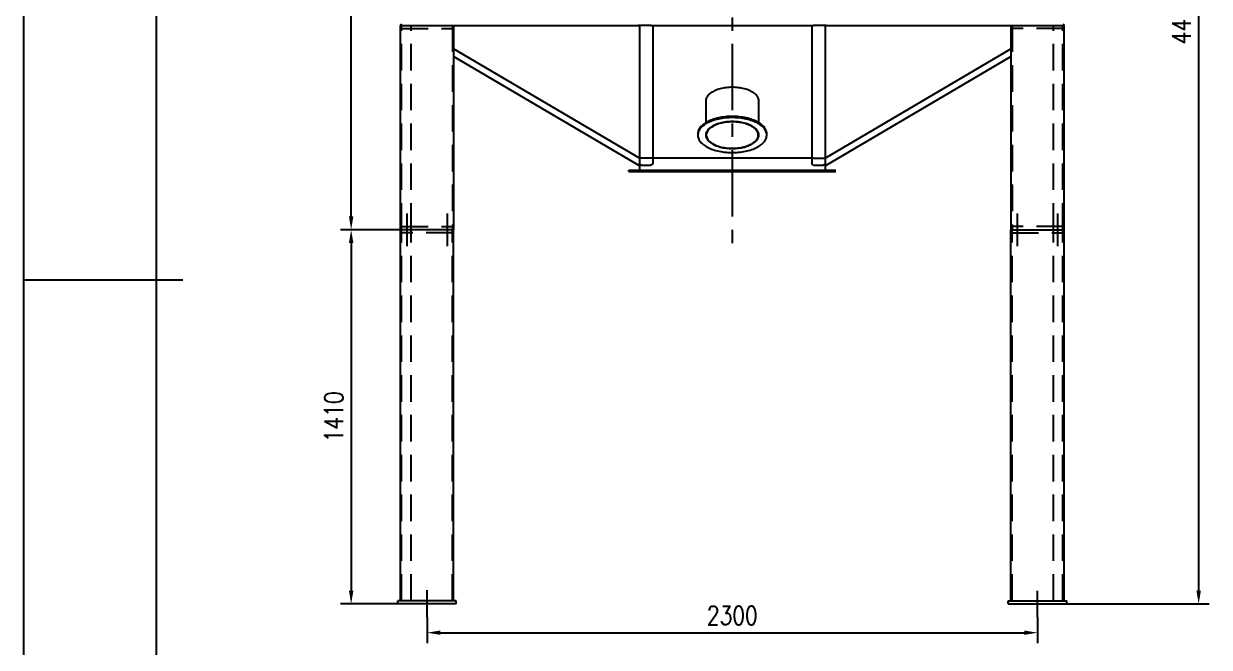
# Model space of a CAD drawing. Header units: inches. Extents: x -500 to 11380, y -200 to 8200.
# Drawn here: x -500 to 3967, y 2615 to 4965 of the extents above; entities that cross this region are included whole.
import ezdxf

# ---------------------------------------------------------------- set-up
doc = ezdxf.new("R2010")
doc.units = ezdxf.units.IN
doc.header["$LTSCALE"] = 200
doc.linetypes.add('CENTER', pattern=[2, 1.25, -0.25, 0.25, -0.25])
doc.linetypes.add('DASHED', pattern=[0.75, 0.5, -0.25])
for name, color, linetype in [('1轮廓实线层', 7, 'Continuous'), ('2细线层', 4, 'Continuous'), ('3中心线层', 1, 'CENTER'), ('4虚线层', 6, 'DASHED'), ('7标注层', 4, 'Continuous'), ('图框层', 7, 'Continuous')]:
    doc.layers.add(name, color=color, linetype=linetype)
doc.styles.add('TH_GBDIM', font='romans.shx', dxfattribs={"width": 0.8, "bigfont": 'gbcbig.shx'})
doc.dimstyles.new('TH_GBDIM', dxfattribs={"dimscale": 20, "dimtxt": 3.5, "dimasz": 2.5, "dimexe": 2, "dimexo": 0, "dimgap": 1.5, "dimtad": 1, "dimdec": 1, "dimdsep": 46, "dimtxsty": 'TH_GBDIM', "dimcen": 2.5, "dimclrd": 130, "dimclre": 130, "dimclrt": 3, "dimadec": 0, "dimazin": 2, "dimtfac": 0.714286, "dimtdec": 1, "dimtmove": 0, "dimatfit": 3, "dimfxl": 0, "dimtzin": 0, "dimlwd": -1, "dimlwe": -1, "dimarcsym": 0})

# ---------------------------------------------------------------- blocks, each defined once
blk = doc.blocks.new('*D5')
at = {"layer": '7标注层', "color": 130, "transparency": 16777216}
for p, q in [((2560, 7188.3), (3967.3, 7188.3)), ((3927.3, 7138.3), (3927.3, 2828.3)), ((3430, 2778.3), (3967.3, 2778.3))]:
    blk.add_line(p, q, dxfattribs=at)
for points in [[(3919, 7138.3), (3935.7, 7138.3), (3927.3, 7188.3)], [(3919, 2828.3), (3935.7, 2828.3), (3927.3, 2778.3)]]:
    blk.add_solid(points, dxfattribs=at)
at = {"layer": 'Defpoints', "color": 0, "transparency": 16777216}
for p in [(2560, 7188.3), (3430, 2778.3), (3927.3, 2778.3)]:
    blk.add_point(p, dxfattribs=at)
at = {"layer": '7标注层', "color": 3, "transparency": 16777216, "insert": (3862.3, 4983.3), "char_height": 70, "attachment_point": 5, "rotation": 90, "style": 'TH_GBDIM'}
blk.add_mtext('4410', dxfattribs=at)
blk = doc.blocks.new('*D40')
at = {"layer": '7标注层', "color": 130, "transparency": 16777216}
for p, q in [((1020, 2728.3), (1020, 2630.1)), ((3320, 2728.3), (3320, 2630.1)), ((1070, 2670.1), (3270, 2670.1))]:
    blk.add_line(p, q, dxfattribs=at)
for points in [[(1070, 2678.4), (1070, 2661.7), (1020, 2670.1)], [(3270, 2678.4), (3270, 2661.7), (3320, 2670.1)]]:
    blk.add_solid(points, dxfattribs=at)
at = {"layer": 'Defpoints', "color": 0, "transparency": 16777216}
for p in [(1020, 2728.3), (3320, 2728.3), (3320, 2670.1)]:
    blk.add_point(p, dxfattribs=at)
at = {"layer": '7标注层', "color": 3, "transparency": 16777216, "insert": (2170, 2735.1), "char_height": 70, "attachment_point": 5, "style": 'TH_GBDIM'}
blk.add_mtext('2300', dxfattribs=at)
blk = doc.blocks.new('*D42')
at = {"layer": '7标注层', "color": 130, "transparency": 16777216}
for p, q in [((920, 4188.3), (693.8, 4188.3)), ((733.8, 4138.3), (733.8, 2828.3)), ((910, 2778.3), (693.8, 2778.3))]:
    blk.add_line(p, q, dxfattribs=at)
for points in [[(725.5, 4138.3), (742.2, 4138.3), (733.8, 4188.3)], [(725.5, 2828.3), (742.2, 2828.3), (733.8, 2778.3)]]:
    blk.add_solid(points, dxfattribs=at)
at = {"layer": 'Defpoints', "color": 0, "transparency": 16777216}
for p in [(920, 4188.3), (733.8, 2778.3), (910, 2778.3)]:
    blk.add_point(p, dxfattribs=at)
at = {"layer": '7标注层', "color": 3, "transparency": 16777216, "insert": (668.8, 3483.3), "char_height": 70, "attachment_point": 5, "rotation": 90, "style": 'TH_GBDIM'}
blk.add_mtext('1410', dxfattribs=at)
blk = doc.blocks.new('*D43')
at = {"layer": '7标注层', "color": 130, "transparency": 16777216}
for p, q in [((1780, 7188.3), (693.8, 7188.3)), ((733.8, 4238.3), (733.8, 7138.3)), ((920, 4188.3), (693.8, 4188.3))]:
    blk.add_line(p, q, dxfattribs=at)
for points in [[(725.5, 7138.3), (742.2, 7138.3), (733.8, 7188.3)], [(725.5, 4238.3), (742.2, 4238.3), (733.8, 4188.3)]]:
    blk.add_solid(points, dxfattribs=at)
at = {"layer": 'Defpoints', "color": 0, "transparency": 16777216}
for p in [(733.8, 7188.3), (1780, 7188.3), (920, 4188.3)]:
    blk.add_point(p, dxfattribs=at)
at = {"layer": '7标注层', "color": 3, "transparency": 16777216, "insert": (668.8, 5688.3), "char_height": 70, "attachment_point": 5, "rotation": 90, "style": 'TH_GBDIM'}
blk.add_mtext('3000', dxfattribs=at)

msp = doc.modelspace()

# ---------------------------------------------------------------- linework, layer by layer
msp.add_line((2474.97, 4458.32), (1864.97, 4458.32))
at = {"layer": '1轮廓实线层', "color": 0}
for p, q in [((919.97, 4188.32), (919.97, 4958.32)), ((919.97, 4958.32), (1816.01, 4958.32)), ((1094.97, 4958.32), (1099.97, 4958.32)), ((1119.97, 4958.32), (1119.97, 4188.32)), ((1821.37, 4958.32), (1816.01, 4958.32)), ((1819.97, 4958.32), (1819.97, 4413.32)), ((1858.57, 4958.32), (1821.37, 4958.32)), ((1863.92, 4958.32), (1858.57, 4958.32)), ((1863.92, 4958.32), (2476.01, 4958.32)), ((1869.97, 4958.32), (1869.97, 4439.68)), ((2469.97, 4958.32), (2469.97, 4439.68)), ((2481.37, 4958.32), (2476.01, 4958.32)), ((2518.57, 4958.32), (2481.37, 4958.32)), ((2523.92, 4958.32), (2518.57, 4958.32)), ((2519.97, 4958.32), (2519.97, 4413.32)), ((2523.92, 4958.32), (3239.97, 4958.32)), ((3219.97, 4958.32), (3219.97, 4188.32)), ((3239.97, 4958.32), (3244.97, 4958.32)), ((3244.97, 4958.32), (3419.97, 4958.32)), ((3419.97, 4188.32), (3419.97, 4958.32)), ((1819.97, 4458.32), (1119.97, 4870.08)), ((2519.97, 4458.32), (3219.97, 4870.08)), ((1819.97, 4429.31), (1119.97, 4841.08)), ((2519.97, 4429.31), (3219.97, 4841.08)), ((2069.97, 4674.38), (2069.97, 4591.52)), ((2269.97, 4591.52), (2269.97, 4674.38)), ((2039.97, 4549.4), (2039.97, 4545.09)), ((2299.97, 4545.09), (2299.97, 4549.4)), ((1826.37, 4432.25), (1863.57, 4432.25)), ((2476.37, 4432.25), (2513.57, 4432.25)), ((1779.97, 4408.32), (1779.97, 4413.32)), ((1779.97, 4413.32), (2559.97, 4413.32)), ((1779.97, 4408.32), (2559.97, 4408.32)), ((919.97, 2790.32), (919.97, 4188.32)), ((1119.97, 4188.32), (919.97, 4188.32)), ((1119.97, 2790.32), (1119.97, 4188.32)), ((3219.97, 2790.32), (3219.97, 4188.32)), ((3219.97, 4188.32), (3419.97, 4188.32)), ((3419.97, 2790.32), (3419.97, 4188.32)), ((1129.97, 2790.32), (909.97, 2790.32)), ((909.97, 2778.32), (909.97, 2790.32)), ((1129.97, 2778.32), (909.97, 2778.32)), ((1129.97, 2778.32), (1129.97, 2790.32)), ((3209.97, 2790.32), (3429.97, 2790.32)), ((3209.97, 2778.32), (3209.97, 2790.32)), ((3209.97, 2778.32), (3429.97, 2778.32)), ((3429.97, 2778.32), (3429.97, 2790.32))]:
    msp.add_line(p, q, dxfattribs=at)
at = {"layer": '1轮廓实线层'}
msp.add_line((-500, 4000), (100, 4000), dxfattribs=at)
at = {"layer": '1轮廓实线层', "color": 0, "flags": 128}
for points in [[(2169.97, 4725.09), (2164.04, 4725), (2158.14, 4724.73), (2152.28, 4724.29), (2146.48, 4723.67), (2140.76, 4722.88), (2135.15, 4721.91), (2129.65, 4720.78), (2124.3, 4719.49), (2119.11, 4718.04), (2114.1, 4716.44), (2109.29, 4714.69), (2104.68, 4712.79), (2100.31, 4710.76), (2096.18, 4708.61), (2092.31, 4706.33), (2088.72, 4703.94), (2085.41, 4701.45), (2082.39, 4698.86), (2079.69, 4696.19), (2077.3, 4693.44), (2075.23, 4690.62), (2073.5, 4687.75), (2072.11, 4684.83), (2071.06, 4681.87), (2070.36, 4678.89), (2070.01, 4675.89), (2069.97, 4674.38)], [(2269.97, 4674.38), (2269.92, 4675.89), (2269.57, 4678.89), (2268.87, 4681.87), (2267.82, 4684.83), (2266.43, 4687.75), (2264.7, 4690.62), (2262.64, 4693.44), (2260.25, 4696.19), (2257.54, 4698.86), (2254.53, 4701.45), (2251.22, 4703.94), (2247.62, 4706.33), (2243.75, 4708.61), (2239.62, 4710.76), (2235.25, 4712.79), (2230.65, 4714.69), (2225.83, 4716.44), (2220.82, 4718.04), (2215.63, 4719.49), (2210.28, 4720.78), (2204.79, 4721.91), (2199.17, 4722.88), (2193.46, 4723.67), (2187.66, 4724.29), (2181.79, 4724.73), (2175.89, 4725), (2169.97, 4725.09)], [(2169.97, 4615.32), (2163.22, 4615.23), (2156.49, 4614.96), (2149.8, 4614.52), (2143.16, 4613.9), (2136.59, 4613.11), (2130.12, 4612.14), (2123.75, 4611.01), (2117.5, 4609.71), (2111.4, 4608.25), (2105.45, 4606.63), (2099.68, 4604.85), (2094.1, 4602.93), (2088.72, 4600.86), (2083.57, 4598.65), (2078.64, 4596.31), (2073.96, 4593.85), (2069.54, 4591.26), (2065.39, 4588.56), (2061.53, 4585.76), (2057.95, 4582.85), (2054.68, 4579.86), (2051.71, 4576.79), (2049.07, 4573.64), (2046.75, 4570.42), (2044.77, 4567.15), (2043.12, 4563.83), (2041.81, 4560.47), (2040.85, 4557.09), (2040.24, 4553.68), (2039.98, 4550.26), (2039.97, 4549.4)], [(2169.97, 4611.01), (2163.22, 4610.92), (2156.49, 4610.65), (2149.8, 4610.21), (2143.16, 4609.59), (2136.59, 4608.8), (2130.12, 4607.83), (2123.75, 4606.7), (2117.5, 4605.4), (2111.4, 4603.94), (2105.45, 4602.32), (2099.68, 4600.54), (2094.1, 4598.62), (2088.72, 4596.55), (2083.57, 4594.34), (2078.64, 4592), (2073.96, 4589.54), (2069.54, 4586.95), (2065.39, 4584.25), (2061.53, 4581.45), (2057.95, 4578.54), (2054.68, 4575.55), (2051.71, 4572.48), (2049.07, 4569.33), (2046.75, 4566.11), (2044.77, 4562.84), (2043.12, 4559.52), (2041.81, 4556.17), (2040.85, 4552.78), (2040.24, 4549.37), (2039.98, 4545.95), (2040.07, 4542.53), (2040.5, 4539.11), (2041.29, 4535.71), (2042.42, 4532.34), (2043.9, 4529), (2045.72, 4525.71), (2047.87, 4522.46), (2050.35, 4519.28), (2053.16, 4516.17), (2056.28, 4513.13), (2059.7, 4510.18), (2063.42, 4507.33), (2067.43, 4504.57), (2071.72, 4501.93), (2076.27, 4499.4), (2081.07, 4497), (2086.12, 4494.72), (2091.39, 4492.59), (2096.87, 4490.59), (2102.55, 4488.74), (2108.41, 4487.04), (2114.43, 4485.5), (2120.61, 4484.12), (2126.92, 4482.9), (2133.34, 4481.85), (2139.86, 4480.97), (2146.47, 4480.27), (2153.14, 4479.74), (2159.85, 4479.38), (2166.59, 4479.2), (2173.34, 4479.2), (2180.08, 4479.38), (2186.8, 4479.74), (2193.46, 4480.27), (2200.07, 4480.97), (2206.59, 4481.85), (2213.02, 4482.9), (2219.33, 4484.12), (2225.5, 4485.5), (2231.53, 4487.04), (2237.39, 4488.74), (2243.07, 4490.59), (2248.55, 4492.59), (2253.82, 4494.72), (2258.86, 4497), (2263.66, 4499.4), (2268.21, 4501.93), (2272.5, 4504.57), (2276.51, 4507.33), (2280.23, 4510.18), (2283.66, 4513.13), (2286.78, 4516.17), (2289.58, 4519.28), (2292.06, 4522.46), (2294.21, 4525.71), (2296.03, 4529), (2297.51, 4532.34), (2298.64, 4535.71), (2299.43, 4539.11), (2299.87, 4542.53), (2299.96, 4545.95), (2299.69, 4549.37), (2299.08, 4552.78), (2298.12, 4556.17), (2296.81, 4559.52), (2295.17, 4562.84), (2293.18, 4566.11), (2290.86, 4569.33), (2288.22, 4572.48), (2285.26, 4575.55), (2281.98, 4578.54), (2278.41, 4581.45), (2274.54, 4584.25), (2270.39, 4586.95), (2265.97, 4589.54), (2261.29, 4592), (2256.37, 4594.34), (2251.21, 4596.55), (2245.83, 4598.62), (2240.25, 4600.54), (2234.48, 4602.32), (2228.53, 4603.94), (2222.43, 4605.4), (2216.19, 4606.7), (2209.82, 4607.83), (2203.34, 4608.8), (2196.77, 4609.59), (2190.14, 4610.21), (2183.44, 4610.65), (2176.71, 4610.92), (2169.97, 4611.01)], [(2299.97, 4549.4), (2299.96, 4550.26), (2299.69, 4553.68), (2299.08, 4557.09), (2298.12, 4560.47), (2296.81, 4563.83), (2295.17, 4567.15), (2293.18, 4570.42), (2290.86, 4573.64), (2288.22, 4576.79), (2285.26, 4579.86), (2281.98, 4582.85), (2278.41, 4585.76), (2274.54, 4588.56), (2270.39, 4591.26), (2265.97, 4593.85), (2261.29, 4596.31), (2256.37, 4598.65), (2251.21, 4600.86), (2245.83, 4602.93), (2240.25, 4604.85), (2234.48, 4606.63), (2228.53, 4608.25), (2222.43, 4609.71), (2216.19, 4611.01), (2209.82, 4612.14), (2203.34, 4613.11), (2196.77, 4613.9), (2190.14, 4614.52), (2183.44, 4614.96), (2176.71, 4615.23), (2169.97, 4615.32)], [(2169.97, 4595.8), (2164.04, 4595.71), (2158.14, 4595.44), (2152.28, 4595), (2146.48, 4594.38), (2140.76, 4593.59), (2135.15, 4592.62), (2129.65, 4591.49), (2124.3, 4590.2), (2119.11, 4588.75), (2114.1, 4587.15), (2109.29, 4585.39), (2104.68, 4583.5), (2100.31, 4581.47), (2096.18, 4579.32), (2092.31, 4577.04), (2088.72, 4574.65), (2085.41, 4572.16), (2082.39, 4569.57), (2079.69, 4566.9), (2077.3, 4564.15), (2075.23, 4561.33), (2073.5, 4558.46), (2072.11, 4555.54), (2071.06, 4552.58), (2070.36, 4549.6), (2070.01, 4546.6), (2070.01, 4543.59), (2070.36, 4540.59), (2071.06, 4537.61), (2072.11, 4534.65), (2073.5, 4531.73), (2075.23, 4528.86), (2077.3, 4526.04), (2079.69, 4523.29), (2082.39, 4520.62), (2085.41, 4518.03), (2088.72, 4515.54), (2092.31, 4513.15), (2096.18, 4510.87), (2100.31, 4508.72), (2104.68, 4506.69), (2109.29, 4504.79), (2114.1, 4503.04), (2119.11, 4501.44), (2124.3, 4499.99), (2129.65, 4498.69), (2135.15, 4497.57), (2140.76, 4496.6), (2146.48, 4495.81), (2152.28, 4495.19), (2158.14, 4494.75), (2164.04, 4494.48), (2169.97, 4494.39), (2175.89, 4494.48), (2181.79, 4494.75), (2187.66, 4495.19), (2193.46, 4495.81), (2199.17, 4496.6), (2204.79, 4497.57), (2210.28, 4498.69), (2215.63, 4499.99), (2220.82, 4501.44), (2225.83, 4503.04), (2230.65, 4504.79), (2235.25, 4506.69), (2239.62, 4508.72), (2243.75, 4510.87), (2247.62, 4513.15), (2251.22, 4515.54), (2254.53, 4518.03), (2257.54, 4520.62), (2260.25, 4523.29), (2262.64, 4526.04), (2264.7, 4528.86), (2266.43, 4531.73), (2267.82, 4534.65), (2268.87, 4537.61), (2269.57, 4540.59), (2269.92, 4543.59), (2269.92, 4546.6), (2269.57, 4549.6), (2268.87, 4552.58), (2267.82, 4555.54), (2266.43, 4558.46), (2264.7, 4561.33), (2262.64, 4564.15), (2260.25, 4566.9), (2257.54, 4569.57), (2254.53, 4572.16), (2251.22, 4574.65), (2247.62, 4577.04), (2243.75, 4579.32), (2239.62, 4581.47), (2235.25, 4583.5), (2230.65, 4585.39), (2225.83, 4587.15), (2220.82, 4588.75), (2215.63, 4590.2), (2210.28, 4591.49), (2204.79, 4592.62), (2199.17, 4593.59), (2193.46, 4594.38), (2187.66, 4595), (2181.79, 4595.44), (2175.89, 4595.71), (2169.97, 4595.8)], [(2169.97, 4595.8), (2164.04, 4595.71), (2158.14, 4595.44), (2152.28, 4595), (2146.48, 4594.38), (2140.76, 4593.59), (2135.15, 4592.62), (2129.65, 4591.49), (2124.3, 4590.2), (2119.11, 4588.75), (2114.1, 4587.15), (2109.29, 4585.39), (2104.68, 4583.5), (2100.31, 4581.47), (2096.18, 4579.32), (2092.31, 4577.04), (2088.72, 4574.65), (2085.41, 4572.16), (2082.39, 4569.57), (2079.69, 4566.9), (2077.3, 4564.15), (2075.23, 4561.33), (2073.5, 4558.46), (2072.11, 4555.54), (2071.06, 4552.58), (2070.36, 4549.6), (2070.01, 4546.6), (2070.01, 4543.59), (2070.36, 4540.59), (2071.06, 4537.61), (2072.11, 4534.65), (2073.5, 4531.73), (2075.23, 4528.86), (2077.3, 4526.04), (2079.69, 4523.29), (2082.39, 4520.62), (2085.41, 4518.03), (2088.72, 4515.54), (2092.31, 4513.15), (2096.18, 4510.87), (2100.31, 4508.72), (2104.68, 4506.69), (2109.29, 4504.79), (2114.1, 4503.04), (2119.11, 4501.44), (2124.3, 4499.99), (2129.65, 4498.69), (2135.15, 4497.57), (2140.76, 4496.6), (2146.48, 4495.81), (2152.28, 4495.19), (2158.14, 4494.75), (2164.04, 4494.48), (2169.97, 4494.39), (2175.89, 4494.48), (2181.79, 4494.75), (2187.66, 4495.19), (2193.46, 4495.81), (2199.17, 4496.6), (2204.79, 4497.57), (2210.28, 4498.69), (2215.63, 4499.99), (2220.82, 4501.44), (2225.83, 4503.04), (2230.65, 4504.79), (2235.25, 4506.69), (2239.62, 4508.72), (2243.75, 4510.87), (2247.62, 4513.15), (2251.22, 4515.54), (2254.53, 4518.03), (2257.54, 4520.62), (2260.25, 4523.29), (2262.64, 4526.04), (2264.7, 4528.86), (2266.43, 4531.73), (2267.82, 4534.65), (2268.87, 4537.61), (2269.57, 4540.59), (2269.92, 4543.59), (2269.92, 4546.6), (2269.57, 4549.6), (2268.87, 4552.58), (2267.82, 4555.54), (2266.43, 4558.46), (2264.7, 4561.33), (2262.64, 4564.15), (2260.25, 4566.9), (2257.54, 4569.57), (2254.53, 4572.16), (2251.22, 4574.65), (2247.62, 4577.04), (2243.75, 4579.32), (2239.62, 4581.47), (2235.25, 4583.5), (2230.65, 4585.39), (2225.83, 4587.15), (2220.82, 4588.75), (2215.63, 4590.2), (2210.28, 4591.49), (2204.79, 4592.62), (2199.17, 4593.59), (2193.46, 4594.38), (2187.66, 4595), (2181.79, 4595.44), (2175.89, 4595.71), (2169.97, 4595.8)], [(2071.97, 4545.09), (2072.14, 4542.12), (2072.67, 4539.16), (2073.54, 4536.22), (2074.76, 4533.31), (2076.32, 4530.45), (2078.22, 4527.64), (2080.44, 4524.88), (2082.98, 4522.21), (2085.84, 4519.61), (2089, 4517.1), (2092.44, 4514.7), (2096.17, 4512.4), (2100.15, 4510.22), (2104.39, 4508.17), (2108.86, 4506.25), (2113.56, 4504.46), (2118.45, 4502.83), (2123.53, 4501.34), (2128.77, 4500.01), (2134.16, 4498.84), (2139.68, 4497.84), (2145.31, 4497), (2151.03, 4496.34), (2156.81, 4495.86), (2162.64, 4495.55), (2168.5, 4495.41), (2174.36, 4495.46), (2180.21, 4495.68), (2186.02, 4496.08), (2191.77, 4496.65), (2197.45, 4497.4), (2203.02, 4498.32), (2208.48, 4499.4), (2213.8, 4500.65), (2218.97, 4502.06), (2223.95, 4503.63), (2228.75, 4505.34), (2233.33, 4507.19), (2237.69, 4509.18), (2241.81, 4511.3), (2245.66, 4513.54), (2249.25, 4515.89), (2252.55, 4518.34), (2255.56, 4520.9), (2258.26, 4523.54), (2260.65, 4526.25), (2262.71, 4529.03), (2264.43, 4531.88), (2265.83, 4534.76), (2266.87, 4537.69), (2267.57, 4540.64), (2267.92, 4543.61), (2267.92, 4546.58), (2267.57, 4549.55), (2266.87, 4552.5), (2265.83, 4555.42), (2264.43, 4558.31), (2262.71, 4561.15), (2260.65, 4563.94), (2258.26, 4566.65), (2255.56, 4569.29), (2252.55, 4571.84), (2249.25, 4574.3), (2245.66, 4576.65), (2241.81, 4578.89), (2237.69, 4581.01), (2233.33, 4583), (2228.75, 4584.85), (2223.95, 4586.56), (2218.97, 4588.13), (2213.8, 4589.53), (2208.48, 4590.78), (2203.02, 4591.87), (2197.45, 4592.79), (2191.77, 4593.54), (2186.02, 4594.11), (2180.21, 4594.51), (2174.36, 4594.73), (2168.5, 4594.78), (2162.64, 4594.64), (2156.81, 4594.33), (2151.03, 4593.85), (2145.31, 4593.18), (2139.68, 4592.35), (2134.16, 4591.35), (2128.77, 4590.18), (2123.53, 4588.85), (2118.45, 4587.36), (2113.56, 4585.73), (2108.86, 4583.94), (2104.39, 4582.02), (2100.15, 4579.97), (2096.17, 4577.79), (2092.44, 4575.49), (2089, 4573.08), (2085.84, 4570.58), (2082.98, 4567.98), (2080.44, 4565.3), (2078.22, 4562.55), (2076.32, 4559.74), (2074.76, 4556.87), (2073.54, 4553.97), (2072.67, 4551.03), (2072.14, 4548.07), (2071.97, 4545.09)]]:
    msp.add_lwpolyline(points, dxfattribs=at)
at = {"layer": '1轮廓实线层', "color": 0}
for centre, start, end in [((926.37, 4964.72), 180, 270), ((3413.57, 4964.72), 270, 0)]:
    msp.add_arc(centre, 6.4, start, end, dxfattribs=at)
at = {"layer": '1轮廓实线层', "color": 0, "extrusion": (-5.68434e-13, 0, -1)}
for centre, start_param, end_param in [((1826.37, 4439.68), 0, 1.5707963), ((2513.57, 4439.68), 4.712389, 6.2831853)]:
    msp.add_ellipse(centre, major_axis=(0, -7.43), ratio=0.8619342, start_param=start_param, end_param=end_param, dxfattribs=at)
at = {"layer": '1轮廓实线层', "color": 0, "extrusion": (-2.84217e-13, 0, -1)}
for centre, start_param, end_param in [((1863.57, 4439.68), 4.712389, 6.2831853), ((2476.37, 4439.68), 0, 1.5707963)]:
    msp.add_ellipse(centre, major_axis=(0, -7.43), ratio=0.8619342, start_param=start_param, end_param=end_param, dxfattribs=at)
at = {"layer": '2细线层'}
msp.add_line((-500, -200), (-500, 8200), dxfattribs=at)
at = {"layer": '3中心线层'}
for p, q in [((2169.97, 7288.32), (2169.97, 4108.32)), ((943.97, 4249.69), (943.97, 4126.94)), ((1095.97, 4249.69), (1095.97, 4126.94)), ((3243.97, 4249.69), (3243.97, 4126.94)), ((3395.97, 4249.69), (3395.97, 4126.94)), ((1019.97, 2728.32), (1019.97, 2830.32)), ((3319.97, 2728.32), (3319.97, 2828.32))]:
    msp.add_line(p, q, dxfattribs=at)
at = {"layer": '4虚线层'}
for p, q in [((923.97, 4188.32), (923.97, 4958.32)), ((923.97, 4946.32), (1115.97, 4946.32)), ((959.97, 4188.32), (959.97, 4958.32)), ((1115.97, 4958.32), (1115.97, 4188.32)), ((3223.97, 4958.32), (3223.97, 4188.32)), ((3415.97, 4946.32), (3223.97, 4946.32)), ((3379.97, 4188.32), (3379.97, 4958.32)), ((3415.97, 4188.32), (3415.97, 4958.32)), ((1869.97, 4458.32), (1819.97, 4458.32)), ((2469.97, 4458.32), (2519.97, 4458.32)), ((923.97, 4200.32), (1115.97, 4200.32)), ((3415.97, 4200.32), (3223.97, 4200.32)), ((923.97, 2790.32), (923.97, 4188.32)), ((1115.97, 4176.32), (923.97, 4176.32)), ((959.97, 2790.32), (959.97, 4188.32)), ((1115.97, 2790.32), (1115.97, 4188.32)), ((3223.97, 2790.32), (3223.97, 4188.32)), ((3223.97, 4176.32), (3415.97, 4176.32)), ((3379.97, 2790.32), (3379.97, 4188.32)), ((3415.97, 2790.32), (3415.97, 4188.32))]:
    msp.add_line(p, q, dxfattribs=at)
at = {"layer": '图框层'}
msp.add_line((0, 0), (0, 8000), dxfattribs=at)

# ---------------------------------------------------------------- dimensions: what is measured, and where the dimension line sits
at = {"layer": '7标注层'}
for base, p1, p2, picture, middle in [((733.84, 7188.32), (919.97, 4188.32), (1779.97, 7188.32), '*D43', (668.84, 5688.32)), ((3927.33, 2778.32), (2559.97, 7188.32), (3429.97, 2778.32), '*D5', (3862.33, 4983.32)), ((733.84, 2778.32), (919.97, 4188.32), (909.97, 2778.32), '*D42', (668.84, 3483.32))]:
    dim = msp.add_linear_dim(base=base, p1=p1, p2=p2, angle=90, dimstyle='TH_GBDIM', dxfattribs=at)
    dim.commit()
    dim.dimension.update_dxf_attribs({"geometry": picture, "text_midpoint": middle})
dim = msp.add_linear_dim(base=(3319.97, 2670.08), p1=(1019.97, 2728.32), p2=(3319.97, 2728.32), dimstyle='TH_GBDIM', dxfattribs=at)
dim.commit()
dim.dimension.update_dxf_attribs({"geometry": '*D40', "text_midpoint": (2169.97, 2735.08)})

doc.saveas('drawing.dxf')
